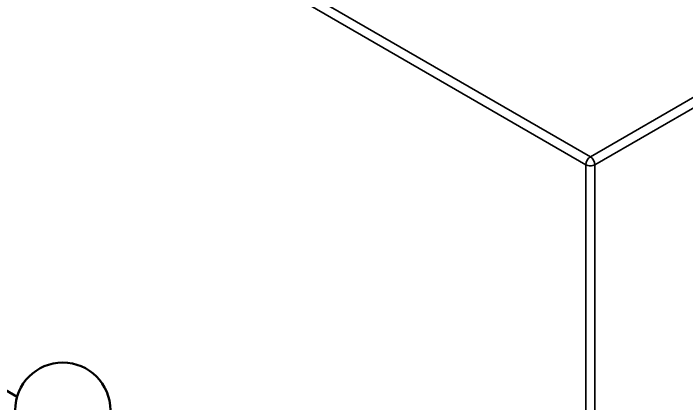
# Model space of a CAD drawing. Header units: millimetres. Extents: x -86 to 841, y -58 to 594.
# Drawn here: x 198.29 to 219.48, y 203.92 to 216.18 of the extents above; entities that cross this region are included whole.
import ezdxf

# ---------------------------------------------------------------- set-up
doc = ezdxf.new("R2010")
doc.units = ezdxf.units.MM
doc.layers.add('Visible (ISO)', color=7, linetype='Continuous', lineweight=50)
doc.layers.add('Visible Narrow (ISO)', color=7, linetype='Continuous', lineweight=35)

msp = doc.modelspace()

# ---------------------------------------------------------------- linework, layer by layer
at = {"layer": 'Visible (ISO)'}
msp.add_line((187.781, 210.262), (198.407, 204.127), dxfattribs=at)
msp.add_arc((199.846, 203.704), 1.5, 0, 180, dxfattribs=at)
at = {"layer": 'Visible Narrow (ISO)'}
for p, q in [((183.575, 230.653), (216.455, 211.67)), ((216.314, 211.425), (183.433, 230.408)), ((216.455, 211.67), (235.83, 222.856)), ((235.971, 222.611), (216.597, 211.425)), ((216.314, 193.789), (216.314, 211.425)), ((216.597, 211.425), (216.597, 193.789))]:
    msp.add_line(p, q, dxfattribs=at)
for major_axis, start_param, end_param in [((-0.1, -0.173), 3.926991, 5.497787), ((-0.1, 0.173), 3.926991, 5.497787), ((-0.2, 0), 0.785398, 2.356195)]:
    msp.add_ellipse((216.455, 211.507), major_axis=major_axis, ratio=0.57735, start_param=start_param, end_param=end_param, dxfattribs=at)

doc.saveas('drawing.dxf')
